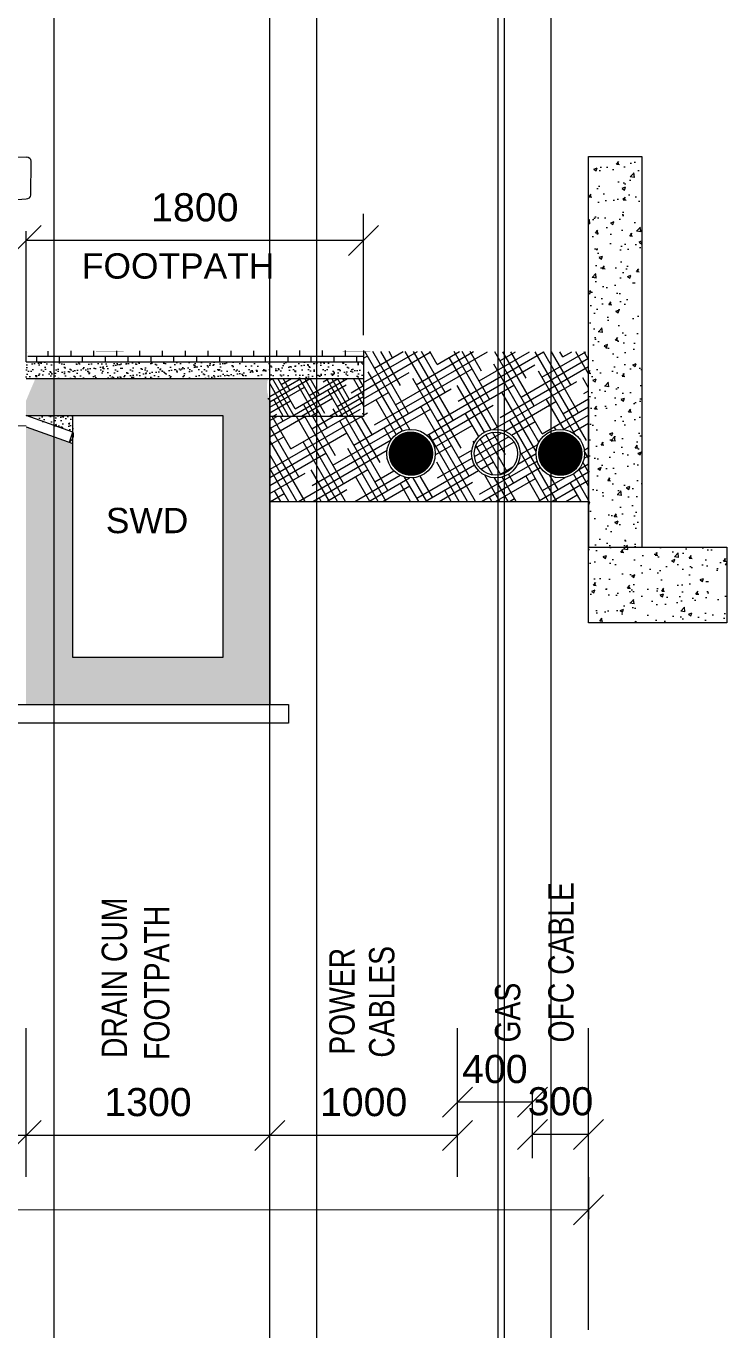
# Model space of a CAD drawing. Header units: inches. Extents: x 1863003 to 1881330, y 133141 to 515800.
# Drawn here: x 1875742 to 1879480, y 408774 to 415727 of the extents above; entities that cross this region are included whole.
import ezdxf

# ---------------------------------------------------------------- set-up
doc = ezdxf.new("R2010")
doc.units = ezdxf.units.IN
doc.header["$MEASUREMENT"] = 0
doc.layers.get('0').update_dxf_attribs({"color": 4, "linetype": 'ELEC_LINE', "lineweight": 13})
doc.layers.get('Defpoints').update_dxf_attribs({"lineweight": 13})
doc.layers.add('DIM', color=7, linetype='Continuous', lineweight=13)
doc.layers.add('DIMEN', color=7, linetype='Continuous', lineweight=13)
doc.styles.add('ARIAL', font='arial.ttf')
doc.styles.get("Standard").update_dxf_attribs({"font": 'romans.shx'})
doc.linetypes.add('ELEC_LINE', pattern='A,12.7,-5.08,["EL",Standard,S=2.54,R=0,X=-2.54,Y=-1.27],-5.08', length=22.86)
doc.dimstyles.get("Standard").update_dxf_attribs({"dimtxt": 180, "dimasz": 160, "dimexe": 50, "dimexo": 50, "dimgap": 100, "dimtad": 1, "dimdec": 0, "dimzin": 0, "dimdsep": 46, "dimtxsty": 'ARIAL', "dimcen": 0.09, "dimclrd": 256, "dimclre": 256, "dimclrt": 256, "dimadec": 0, "dimazin": 0, "dimtm": 1e-09, "dimtfac": 1, "dimtdec": 0, "dimtofl": 0, "dimtmove": 0, "dimatfit": 3, "dimfxl": 0, "dimtolj": 1, "dimtzin": 0, "dimlwd": 9, "dimlwe": -1, "dimarcsym": 0})

# ---------------------------------------------------------------- blocks, each defined once
blk = doc.blocks.new('_Oblique')
at = {"color": 0, "linetype": 'ByBlock', "lineweight": -2}
blk.add_line((-0.5, -0.5), (0.5, 0.5), dxfattribs=at)
blk = doc.blocks.new('*D62')
at = {"layer": 'Defpoints', "color": 0, "ltscale": 0.02}
for p in [(1875742.303417261, 409811.5977452977), (1875742.303417261, 409811.5977452977), (1877042.303417261, 409811.5977452977)]:
    blk.add_point(p, dxfattribs=at)
at = {"layer": 'DIMEN', "lineweight": 9, "ltscale": 0.02}
blk.add_line((1877042.303417261, 409811.5977452977), (1875742.303417261, 409811.5977452977), dxfattribs=at)
at = {"layer": 'DIMEN', "lineweight": 9, "ltscale": 0.02, "xscale": 160, "yscale": 160, "zscale": 160, "rotation": 180}
blk.add_blockref('_Oblique', (1875742.303417261, 409811.5977452977), dxfattribs=at)
at = {"layer": 'DIMEN', "lineweight": 9, "ltscale": 0.02, "xscale": 160, "yscale": 160, "zscale": 160}
blk.add_blockref('_Oblique', (1877042.303417261, 409811.5977452977), dxfattribs=at)
at = {"layer": 'DIMEN', "ltscale": 0.02, "insert": (1876392.303417261, 409988.234853074), "char_height": 150, "attachment_point": 5, "style": 'ARIAL'}
blk.add_mtext('\\A1;1300', dxfattribs=at)
blk = doc.blocks.new('*D63')
at = {"layer": 'Defpoints', "color": 0, "ltscale": 0.02}
for p in [(1870742.303417261, 409811.5977452977), (1870742.303417261, 409811.5977452977), (1875742.303417261, 409811.5977452977)]:
    blk.add_point(p, dxfattribs=at)
at = {"layer": 'DIMEN', "lineweight": 9, "ltscale": 0.02}
blk.add_line((1875742.303417261, 409811.5977452977), (1870742.303417261, 409811.5977452977), dxfattribs=at)
at = {"layer": 'DIMEN', "lineweight": 9, "ltscale": 0.02, "xscale": 160, "yscale": 160, "zscale": 160, "rotation": 180}
blk.add_blockref('_Oblique', (1870742.303417261, 409811.5977452977), dxfattribs=at)
at = {"layer": 'DIMEN', "lineweight": 9, "ltscale": 0.02, "xscale": 160, "yscale": 160, "zscale": 160}
blk.add_blockref('_Oblique', (1875742.303417261, 409811.5977452977), dxfattribs=at)
at = {"layer": 'DIMEN', "ltscale": 0.02, "insert": (1873242.303417261, 409988.1836934559), "char_height": 150, "attachment_point": 5, "style": 'ARIAL'}
blk.add_mtext('\\A1;5500', dxfattribs=at)
blk = doc.blocks.new('A$C9c4fc737')
at = {"color": 8, "linetype": 'Continuous'}
for p, q in [((10.81007140269503, 147.2526909448789), (134.6093052432407, 147.2526909448789)), ((10.81007140269503, 147.2526909448789), (10.81007140269503, 101.3151259922306)), ((10.81007140269503, 144.514640566078), (134.6093052432407, 144.514640566078)), ((15.30168826063164, 144.514640566078), (15.30168826063164, 101.3151259922306)), ((130.1176883853041, 144.514640566078), (130.1176883853041, 101.3151259922306)), ((134.6093052432407, 147.2526909448789), (134.6093052432407, 101.3151259922306)), ((25.80307572381571, 109.3900817960384), (27.35668485541828, 109.827034364338)), ((34.43398321326822, 110.7369727246114), (27.35668485541828, 109.827034364338)), ((34.43398321326822, 110.7369727246114), (49.37210274743848, 111.3052707503666)), ((49.37210274743848, 111.5411098843906), (50.79670752352104, 113.2288923030719)), ((96.04727389849722, 111.5411098843906), (49.37210274743848, 111.5411098843906)), ((49.37210274743848, 109.8533274657675), (49.37210274743848, 111.5411098843906)), ((49.37210274743848, 109.8533274657675), (96.04727389849722, 109.8533274657675)), ((50.79670752352104, 113.2288923030719), (94.62266912241466, 113.2288923030719)), ((94.62266912241466, 113.2288923030719), (96.04727389849722, 111.5411098843906)), ((96.04727389849722, 109.8533274657675), (96.04727389849722, 111.5411098843906)), ((110.9853934326675, 110.7369727246114), (96.04727389849722, 111.3052707503666)), ((110.9853934326675, 110.7369727246114), (118.0626917905174, 109.827034364338)), ((119.61630092212, 109.3900817960384), (118.0626917905174, 109.827034364338)), ((24.28094782587141, 104.5324804893462), (27.35668485541828, 105.397531528899)), ((34.43398321326822, 106.3074698892306), (27.35668485541828, 105.397531528899)), ((34.43398321326822, 106.3074698892306), (62.33875959576108, 107.3690646428731)), ((62.33875959576108, 107.3690646428731), (83.08061705017462, 107.3690646428731)), ((110.9853934326675, 106.3074698892306), (83.08061705017462, 107.3690646428731)), ((110.9853934326675, 106.3074698892306), (118.0626917905174, 105.397531528899)), ((121.1384288200643, 104.5324804893462), (118.0626917905174, 105.397531528899)), ((7.944666502531618, 99.78624497377314), (4.911538634914905, 98.57299382670317)), ((13.60650518885814, 99.78624497377314), (7.944666502531618, 99.78624497377314)), ((15.22417338495143, 98.74541201052489), (13.60650518885814, 99.78624497377314)), ((16.43742453190498, 59.91248832049314), (19.42990541039035, 102.8634112855652)), ((26.83855356904678, 100.9396588809323), (51.62170779658481, 101.9094344811165)), ((51.62170779658481, 101.9094344811165), (93.79766884911805, 101.9094344811165)), ((118.5808230768889, 100.9396588809323), (93.79766884911805, 101.9094344811165)), ((128.9819521140307, 59.91248832049314), (125.9894712353125, 102.8634112855652)), ((130.1952032609843, 98.74541201052489), (131.8128714570776, 99.78624497377314)), ((131.8128714570776, 99.78624497377314), (137.4747101434041, 99.78624497377314)), ((137.4747101434041, 99.78624497377314), (140.5078380110208, 98.57299382670317)), ((1.260551386745647, 93.71527845913079), (1.260551386745647, 96.28955551289255)), ((6.952321232063696, 97.76593348762253), (3.229055353207514, 97.76593348762253)), ((4.911538634914905, 98.57299382670317), (4.911538634914905, 73.39803252520505)), ((8.920825198292732, 93.71527845913079), (8.920825198292732, 96.28955551289255)), ((10.81007140269503, 97.14353605674114), (10.81007140269503, 73.11245732830139)), ((19.14299576473422, 98.74541201052489), (15.22417338495143, 98.74541201052489)), ((15.30168826063164, 97.14353605674114), (15.30168826063164, 74.19216890487587)), ((21.52414408815093, 72.39246372279013), (23.11087843985297, 98.12731148838066)), ((123.8952325577848, 72.39246372279013), (122.3084982060827, 98.12731148838066)), ((126.2763808809686, 98.74541201052489), (130.1952032609843, 98.74541201052489)), ((130.1176883853041, 97.14353605674114), (130.1176883853041, 74.19216890487587)), ((134.6093052432407, 97.14353605674114), (134.6093052432407, 73.11245732830139)), ((137.2997770148795, 96.27441052539507), (137.2997770148795, 82.8046028696117)), ((139.3317480962723, 97.75002095242962), (146.1434926723596, 97.58522068039747)), ((140.5078380110208, 98.57299382670317), (140.5078380110208, 73.39803252520505)), ((147.8633633202408, 83.18633028503973), (148.0484157337341, 96.09373613906791)), ((6.885636833729222, 89.48991626466159), (2.279984229011461, 89.54305841011228)), ((3.229055353207514, 92.2389004844008), (6.952321232063696, 92.2389004844008)), ((0.2822680084500462, 88.11550049768994), (0, 81.6939033070812)), ((8.823859706986696, 88.01371297822334), (8.823859706986696, 76.04331767233089)), ((0.7474576199892908, 75.90110675262986), (0, 81.6939033070812)), ((139.4252597675659, 81.33292674750555), (146.051951929694, 81.73052827722859)), ((6.855355740757659, 74.5669396976009), (2.706808069488034, 74.5669396976009)), ((40.45865266723558, 77.68533015169669), (26.34564223280177, 76.88612957298756)), ((58.4318889528513, 77.0992463597795), (40.45865266723558, 77.68533015169669)), ((62.54096812033094, 71.12318662443431), (51.01508222310804, 77.34109875315335)), ((82.51802576519549, 77.68533015169669), (68.4050153309945, 76.88612957298756)), ((102.0383846617769, 77.04879670945229), (82.51802576519549, 77.68533015169669)), ((104.6003412182909, 71.12318662443431), (93.07445532130077, 77.34109875315335)), ((4.911538634914905, 73.39803252520505), (17.06051128986292, 68.85562026500702)), ((21.52414408815093, 72.39246372279013), (49.80183107615449, 72.94306334503926)), ((84.58169729192741, 69.30330990388757), (25.45694932248443, 69.30330990388757)), ((44.74661796330474, 71.12318662443431), (57.89017205638811, 71.12318662443431)), ((49.80183107615449, 72.94306334503926), (95.61754556978121, 72.94306334503926)), ((60.83767935400829, 69.30330990388757), (119.9624273234513, 69.30330990388757)), ((100.672758682631, 71.12318662443431), (87.52920458931476, 71.12318662443431)), ((123.8952325577848, 72.39246372279013), (95.61754556978121, 72.94306334503926)), ((140.5078380110208, 73.39803252520505), (128.3588653560728, 68.85562026500702)), ((10.81007140269503, 53.40037574415328), (10.81007140269503, 68.16311544529162)), ((134.6093052432407, 53.40037574415328), (134.6093052432407, 68.16311544529162)), ((16.09294749516994, 59.91248832049314), (129.3264291507658, 59.91248832049314)), ((14.1265368165914, 58.36804228380788), (14.94026613910682, 45.14494079392171)), ((23.01603383524343, 58.50492512102937), (122.4033428104594, 58.50492512102937)), ((23.01603383524343, 56.70389381982386), (64.2195695808623, 56.70389381982386)), ((23.01603383524343, 54.90286251861835), (62.65458538127132, 54.90286251861835)), ((72.70968832285143, 51.27113444113638), (72.70968832285143, 56.78345282335067)), ((122.4033428104594, 56.70389381982386), (81.1998070650734, 56.70389381982386)), ((122.4033428104594, 54.90286251861835), (82.76479126466438, 54.90286251861835)), ((131.2928398293443, 58.36804228380788), (130.4791105068289, 45.14494079392171)), ((14.42386939167045, 53.53638793766731), (10.81007140269503, 50.56138734007254)), ((10.81007140269503, 19.41215215518605), (10.81007140269503, 50.56138734007254)), ((23.01603383524343, 53.10183121741284), (61.81956115923822, 53.10183121741284)), ((23.01603383524343, 51.30079991614912), (61.54942669160664, 51.30079991614912)), ((23.01603383524343, 49.4997686149436), (61.80213106749579, 49.4997686149436)), ((72.70968832285143, 51.27113444113638), (66.34461131924763, 48.51497525000013)), ((72.70968832285143, 51.27113444113638), (79.07476532668807, 48.51497525000013)), ((122.4033428104594, 53.10183121741284), (83.59981548669748, 53.10183121741284)), ((122.4033428104594, 49.4997686149436), (83.6172455784399, 49.4997686149436)), ((122.4033428104594, 51.30079991614912), (83.86994995432906, 51.30079991614912)), ((130.9955072542652, 53.53638793766731), (134.6093052432407, 50.56138734007254)), ((134.6093052432407, 19.41215215518605), (134.6093052432407, 50.56138734007254)), ((23.01603383524343, 47.69873731373809), (62.61687075579539, 47.69873731373809)), ((23.01603383524343, 45.89770601253258), (64.1527073616162, 45.89770601253258)), ((122.4033428104594, 45.89770601253258), (81.26666928408667, 45.89770601253258)), ((122.4033428104594, 47.69873731373809), (82.80250589014031, 47.69873731373809)), ((34.84683989058249, 39.77323140465887), (18.75923893414438, 39.77323140465887)), ((126.5462891496718, 42.32832096831407), (18.87308749626391, 42.32832096831407)), ((23.01603383524343, 44.09667471132707), (122.4033428104594, 44.09667471132707)), ((36.73949882644229, 40.76687734609004), (34.84683989058249, 39.77323140465887)), ((36.73949882644229, 40.76687734609004), (108.6798778192606, 40.76687734609004)), ((108.6798778192606, 40.76687734609004), (110.5725367553532, 39.77323140465887)), ((110.5725367553532, 39.77323140465887), (126.6601377117913, 39.77323140465887)), ((130.1500066772569, 36.08254647935973), (15.2693699686788, 36.08254647935973)), ((34.84683989058249, 37.9278889420093), (18.75923893414438, 37.9278889420093)), ((39.78912425111048, 37.50204068142921), (105.6302523948252, 37.50204068142921)), ((49.98811137885787, 36.08254647935973), (49.98811137885787, 24.72659286309499)), ((95.43126526707783, 36.08254647935973), (95.43126526707783, 24.72659286309499)), ((110.5725367553532, 37.9278889420093), (126.6601377117913, 37.9278889420093)), ((12.51346444524825, 26.79352200578433), (12.51346444524825, 34.01561733672861)), ((18.60797379491851, 28.1803650741349), (18.60797379491851, 31.82522433414124)), ((21.36387931858189, 33.89215347677236), (36.6879188392777, 33.89215347677236)), ((22.54498166893609, 31.52994877216406), (22.54498166893609, 28.47564063605387)), ((23.72608400485478, 32.41577552404488), (36.29421808989719, 32.41577552404488)), ((37.47532042581588, 31.52994877216406), (37.47532042581588, 28.47564063605387)), ((39.44382436270826, 31.82522433414124), (39.44382436270826, 28.1803650741349)), ((64.75085108005442, 34.09525459655561), (64.75085108005442, 31.5401650328422)), ((64.75085108005442, 34.09525459655561), (80.66852556588128, 34.09525459655561)), ((64.75085108005442, 31.5401650328422), (80.66852556588128, 31.5401650328422)), ((80.66852556588128, 34.09525459655561), (80.66852556588128, 31.5401650328422)), ((105.9755522829946, 31.82522433414124), (105.9755522829946, 28.1803650741349)), ((107.9440562201198, 31.52994877216406), (107.9440562201198, 28.47564063605387)), ((124.0554973273538, 33.89215347677236), (108.731457806658, 33.89215347677236)), ((121.6932926410809, 32.41577552404488), (109.1251585558057, 32.41577552404488)), ((122.8743949769996, 31.52994877216406), (122.8743949769996, 28.47564063605387)), ((126.8114028510172, 28.1803650741349), (126.8114028510172, 31.82522433414124)), ((132.9059122006875, 26.79352200578433), (132.9059122006875, 34.01561733672861)), ((130.1500066772569, 24.72659286309499), (15.2693699686788, 24.72659286309499)), ((15.2693699686788, 24.72659286309499), (15.2693699686788, 20.89395851764129)), ((20.84116376377642, 20.89395851764129), (20.84116376377642, 24.72659286309499)), ((36.6879188392777, 26.11343593144557), (21.36387931858189, 26.11343593144557)), ((36.29421808989719, 27.58981388423126), (23.72608400485478, 27.58981388423126)), ((55.47682229336351, 24.72659286309499), (55.47682229336351, 21.88760445907246)), ((58.50507659092546, 24.72659286309499), (63.61525571835227, 19.75836315599736)), ((86.91430005477741, 24.72659286309499), (81.80412092758343, 19.75836315599736)), ((89.94255435257219, 24.72659286309499), (89.94255435257219, 21.88760445907246)), ((108.731457806658, 26.11343593144557), (124.0554973273538, 26.11343593144557)), ((109.1251585558057, 27.58981388423126), (121.6932926410809, 27.58981388423126)), ((124.5782128821593, 20.89395851764129), (124.5782128821593, 24.72659286309499)), ((130.1500066772569, 24.72659286309499), (130.1500066772569, 20.89395851764129)), ((15.2693699686788, 20.89395851764129), (20.84116376377642, 20.89395851764129)), ((55.47682229336351, 21.88760445907246), (61.42517894948833, 21.88760445907246)), ((89.94255435257219, 21.88760445907246), (83.99419769644737, 21.88760445907246)), ((130.1500066772569, 20.89395851764129), (124.5782128821593, 20.89395851764129)), ((63.23672393104061, 17.34522301255492), (13.56597692635842, 17.34522301255492)), ((14.51846541743726, 12.32884671847569), (14.51846541743726, 14.95200559473597)), ((14.51846541743726, 14.95200559473597), (16.29878231720068, 14.95200559473597)), ((16.29878231720068, 17.34522301255492), (16.29878231720068, 5.279522295284551)), ((30.68299023108557, 17.34522301255492), (30.68299023108557, 5.279522295284551)), ((49.79884548531845, 14.64818402868696), (30.87225612485781, 15.35793112969259)), ((49.79884548531845, 17.34522301255492), (49.79884548531845, 13.93843692768132)), ((53.20563157019205, 13.93843692768132), (53.20563157019205, 17.34522301255492)), ((56.61241765506566, 13.93843692768132), (56.61241765506566, 17.34522301255492)), ((63.61525571835227, 19.75836315599736), (81.80412092758343, 19.75836315599736)), ((66.09734272304922, 17.34522301255492), (64.79634029022418, 18.61008648894494)), ((79.32203392288648, 17.34522301255492), (66.09734272304922, 17.34522301255492)), ((79.32203392288648, 17.34522301255492), (80.62303635571152, 18.61008648894494)), ((82.18265271466225, 17.34522301255492), (131.8533997195773, 17.34522301255492)), ((88.80695899087004, 13.93843692768132), (88.80695899087004, 17.34522301255492)), ((92.21374507574365, 13.93843692768132), (92.21374507574365, 17.34522301255492)), ((95.62053116061725, 17.34522301255492), (95.62053116061725, 13.93843692768132)), ((95.62053116061725, 14.64818402868696), (114.5471205210779, 15.35793112969259)), ((114.7363864146173, 17.34522301255492), (114.7363864146173, 5.279522295284551)), ((129.120594328735, 17.34522301255492), (129.120594328735, 5.279522295284551)), ((130.9009112284984, 14.95200559473597), (129.120594328735, 14.95200559473597)), ((130.9009112284984, 12.32884671847569), (130.9009112284984, 14.95200559473597)), ((16.29878231720068, 12.32884671847569), (14.51846541743726, 12.32884671847569)), ((49.79884548531845, 13.93843692768132), (56.61241765506566, 13.93843692768132)), ((56.61241765506566, 14.64818402868696), (88.80695899087004, 14.64818402868696)), ((95.62053116061725, 13.93843692768132), (88.80695899087004, 13.93843692768132)), ((129.120594328735, 12.32884671847569), (130.9009112284984, 12.32884671847569)), ((17.13803700078279, 2.335416865476873), (16.29878231720068, 5.279522295284551)), ((29.84373554773629, 2.335416865476873), (30.68299023108557, 5.279522295284551)), ((115.5756410981994, 2.335416865476873), (114.7363864146173, 5.279522295284551)), ((128.2813396451529, 2.335416865476873), (129.120594328735, 5.279522295284551)), ((25.99373464658856, 0), (20.98803790193051, 0)), ((119.4256419993471, 0), (124.4313387440052, 0))]:
    blk.add_line(p, q, dxfattribs=at)
for centre, major_axis, ratio, start_param, end_param in [((29.25901510962285, 102.478203024657), (9.842519685239607, 8.685140878007128e-10), 0.7499999999976008, 1.929566996875606, 3.089386062538172), ((116.1603615363128, 102.478203024657), (-9.842519684983525, 1.044730263928248e-10), 0.7500000000071224, 3.193799244538609, 4.353618310236004), ((27.04569937568158, 99.00297738978406), (7.874015865556987, 4.652433814187923e-10), 0.749999999989869, 1.929566996891334, 3.089386062563803), ((118.3736772702541, 99.00297738978406), (7.874015865300907, 2.987938476012848e-10), 0.7500000000017711, 0.0522065908974827, 1.212025656613489), ((27.04368367418647, 97.99091361893807), (-3.937007932723968, 2.312929198222416e-10), 0.7500000000002759, -1.51866967777492, -0.04620985496934704), ((118.3756929717492, 97.99091361893807), (3.937007932723968, 2.312929198222416e-10), 0.7500000000002759, 0.04620985496934704, 1.51866967777492), ((3.229055353207514, 96.28955551289255), (1.968503966461868, 1.285005698369486e-10), 0.749999999940861, 1.570796326745938, 3.141592653502755), ((6.952321232063696, 96.28955551289255), (1.968503966229037, 2.706370932071493e-10), 0.7500000000295695, -1.833113660865138e-10, 1.570796326691784), ((139.2682809811085, 96.27441052539507), (1.968503966229037, 2.497819467660958e-10), 0.7500000000498698, 1.538549444250816, 3.141592653420608), ((146.0800255571958, 96.10961025336292), (1.968503966183297, 2.493730358322635e-11), 0.7500000000660637, -0.01075227378542487, 1.538549444454071), ((2.249703136039898, 88.06685512361582), (-1.968503966359715, 8.40328508991271e-12), 0.750000000003175, 4.697005578532028, 6.250230209543837), ((3.229055353207514, 93.71527845913079), (-1.968503966461867, 1.285010069326342e-10), 0.749999999940861, 8.703793241693347e-11, 1.570796326843855), ((6.855355740757659, 88.01371297822334), (1.968503966229036, 1.260290043539562e-11), 0.7500000000233307, -8.536282791737904e-12, 1.55541292493321), ((6.952321232063696, 93.71527845913079), (-1.968503966229037, 2.706379673985203e-10), 0.7500000000295695, 1.570796326898009, 3.141592653773105), ((139.2682809811085, 82.8046028696117), (-1.968503966229037, 3.625980915698539e-10), 0.7500000000340206, 2.455997627492934e-10, 1.650626312817779), ((145.8949731434695, 83.20220439933473), (-1.968503966415619, 5.900497841098077e-11), 0.749999999960756, 1.65062631257587, 3.130840379860985), ((2.706808069488034, 76.04331767233089), (-1.968503966271369, 1.554073060315424e-10), 0.7500000000134409, 0.09647377531102164, 1.570796326854107), ((6.855355740757659, 76.04331767233089), (-1.968503966229037, 2.706379673985203e-10), 0.7500000000295695, 1.570796326898009, 3.141592653773105), ((25.45694932248443, 72.25606585340574), (-3.937007932715591, 4.113186456186132e-10), 0.7499999999952969, -0.0462098548890495, 1.570796326873253), ((119.9624273234513, 72.25606585340574), (3.937007932493279, 1.217947525238363e-11), 0.7500000000376474, 4.71238898038237, 6.329395162203811), ((72.70968832285143, 64.59174372506095), (-1.996488246135414, 7.963933390907697e-11), 0.7499999999416898, 3.141592653642979, 9.424777960822565), ((16.09294749516994, 58.43611034576315), (-1.968503966311554, 7.931594072135041e-11), 0.7499999999981304, -1.570796326764677, 0.04612111607132863), ((129.3264291507658, 58.43611034576315), (1.968503966311554, 7.931637781703598e-11), 0.7499999999981303, -0.04612111607132863, 1.570796326764677), ((18.87308749626391, 45.28107691783225), (3.937007932612698, 2.218595207314196e-10), 0.750000000014898, 3.187713769531352, 4.712388980342426), ((126.5462891496718, 45.28107691783225), (-3.937007932612698, 2.218595207314196e-10), 0.750000000014898, 1.570796326837161, 3.095471537648233), ((15.2693699686788, 34.01561733672861), (-2.755905523430556, 1.92061759289608e-10), 0.7500000000211212, -1.570796326742628, 9.29212262690271e-11), ((130.1500066772569, 34.01561733672861), (2.755905523430556, 1.920617592896081e-10), 0.7500000000211212, -9.29212262690271e-11, 1.570796326742629), ((21.36387931858189, 31.82522433414124), (2.755905523663387, 2.070767827158106e-10), 0.7499999999577579, 1.570796326738543, 3.141592653489607), ((23.72608400485478, 31.52994877216406), (-1.181102335918695, 8.643329318177971e-11), 0.7499999999507175, -1.570796326740012, 9.757350483141636e-11), ((36.29421808989719, 31.52994877216406), (1.181102335918695, 8.643276866697656e-11), 0.7499999999507176, -9.757283869760158e-11, 1.570796326740012), ((36.6879188392777, 31.82522433414124), (2.755905523430556, 1.920617592896081e-10), 0.7500000000211212, -9.29212262690271e-11, 1.570796326742629), ((108.731457806658, 31.82522433414124), (2.755905523663387, 2.070767827158106e-10), 0.7499999999577579, 1.570796326738543, 3.141592653489607), ((109.1251585558057, 31.52994877216406), (1.181102335685864, 7.88954909307304e-11), 0.7500000000985649, 1.570796326744798, 3.141592653500728), ((121.6932926410809, 31.52994877216406), (-1.181102335918695, 4.780339471246399e-10), 0.7499999999507175, 3.141592654129441, 4.712388980688242), ((124.0554973273538, 31.82522433414124), (-2.755905523663387, 2.070761707818574e-10), 0.7499999999577578, 3.141592653689979, 4.712388980441044), ((15.2693699686788, 26.79352200578433), (2.755905523430556, 2.471713072433679e-10), 0.7500000000422421, 3.141592653470209, 4.712388980317423), ((21.36387931858189, 28.1803650741349), (-2.755905523663387, 1.51967234757395e-10), 0.7499999999788789, 7.352318753817144e-11, 1.570796326836253), ((23.72608400485478, 28.47564063605387), (1.181102335918694, 2.194790955646965e-10), 0.7499999999014352, 3.141592653342025, 4.71238898024532), ((36.29421808989719, 28.47564063605387), (-1.181102335918695, 2.194790955646966e-10), 0.7499999999014348, 1.570796326934266, 3.14159265383756), ((36.6879188392777, 28.1803650741349), (-2.755905523430556, 2.471713072433679e-10), 0.7500000000422421, 1.570796326862162, 3.141592653709377), ((108.731457806658, 28.1803650741349), (-2.755905523663387, 1.51967234757395e-10), 0.7499999999788789, 7.352318753817144e-11, 1.570796326836253), ((109.1251585558057, 28.47564063605387), (1.181102335685864, 5.415019381187713e-11), 0.7500000000492826, 3.141592653528663, 4.712388980350305), ((121.6932926410809, 28.47564063605387), (1.181102335918695, 3.449876202269198e-10), 0.7499999999014351, 4.712388980165622, 6.283185306790133), ((124.0554973273538, 28.1803650741349), (2.755905523663387, 1.51967234757395e-10), 0.7499999999788789, 4.712388980343333, 6.283185307106063), ((130.1500066772569, 26.79352200578433), (-2.755905523430556, 2.471713072433679e-10), 0.7500000000422421, 1.570796326862162, 3.141592653709377), ((13.56597692635842, 19.41215215518605), (-2.755905523663387, 2.070761707818574e-10), 0.7499999999577578, 1.001854155191495e-10, 1.570796326851251), ((131.8533997195773, 19.41215215518605), (2.755905523663387, 2.070767827158106e-10), 0.7499999999577579, 4.712388980328336, 6.283185307079401), ((20.98803790193051, 2.952755949518178), (-3.937007932812566, 1.456588815042779e-10), 0.7499999999768232, 0.2106260617996123, 1.570796326822644), ((25.99373464658856, 2.952755949518178), (3.937007932812566, 1.45659755695649e-10), 0.7499999999768232, 4.712388980356941, 6.072559245379972), ((119.4256419993471, 2.952755949518178), (-3.937007932812566, 1.456588815042779e-10), 0.7499999999768232, 0.2106260617996123, 1.570796326822644), ((124.4313387440052, 2.952755949518178), (3.937007932812566, 1.45659755695649e-10), 0.7499999999768232, 4.712388980356941, 6.072559245379972)]:
    blk.add_ellipse(centre, major_axis=major_axis, ratio=ratio, start_param=start_param, end_param=end_param, dxfattribs=at)
blk.add_ellipse((72.70968832285143, 51.27113444113638), major_axis=(7.349757843185215, 3.855910155033785e-11), ratio=0.749999999976241, dxfattribs=at)
blk = doc.blocks.new('*D66')
at = {"layer": 'Defpoints', "color": 0, "ltscale": 0.02}
for p in [(1867442.30341726, 409646.8163601983), (1878742.303417261, 409639.2633873448), (1878742.153301422, 409414.6751338668)]:
    blk.add_point(p, dxfattribs=at)
at = {"layer": 'DIMEN', "ltscale": 0.02}
for p, q in [((1867442.269997034, 409596.8163713674), (1867442.119881195, 409372.2281178893)), ((1878742.269997034, 409589.263398514), (1878742.119881195, 409364.675145036))]:
    blk.add_line(p, q, dxfattribs=at)
at = {"layer": 'DIMEN', "lineweight": 9, "ltscale": 0.02}
blk.add_line((1867442.153301421, 409422.2281067202), (1878742.153301422, 409414.6751338668), dxfattribs=at)
at = {"layer": 'DIMEN', "lineweight": 9, "ltscale": 0.02, "xscale": 160, "yscale": 160, "zscale": 160}
for p, rotation in [((1867442.153301421, 409422.2281067202), 179.9617032386878), ((1878742.153301422, 409414.6751338668), 359.9617032386878)]:
    blk.add_blockref('_Oblique', p, dxfattribs=dict(at, rotation=rotation))
at = {"layer": 'DIMEN', "ltscale": 0.02, "insert": (1873092.272016175, 409596.0607211372), "char_height": 150, "attachment_point": 5, "rotation": 359.9617032386878, "style": 'ARIAL'}
blk.add_mtext('\\A1;12000 ROW', dxfattribs=at)
blk = doc.blocks.new('*D67')
at = {"layer": 'Defpoints', "color": 0, "ltscale": 0.02}
for p in [(1878442.303417261, 409815.9004951211), (1878442.303417261, 409639.2633873448), (1878742.303417261, 409639.2633873448)]:
    blk.add_point(p, dxfattribs=at)
at = {"layer": 'DIMEN', "ltscale": 0.02}
for p, q in [((1878442.303417261, 409689.2633873448), (1878442.303417261, 409865.9004951211)), ((1878742.303417261, 409689.2633873448), (1878742.303417261, 409865.9004951211))]:
    blk.add_line(p, q, dxfattribs=at)
at = {"layer": 'DIMEN', "lineweight": 9, "ltscale": 0.02}
blk.add_line((1878742.303417261, 409815.9004951211), (1878442.303417261, 409815.9004951211), dxfattribs=at)
at = {"layer": 'DIMEN', "lineweight": 9, "ltscale": 0.02, "xscale": 160, "yscale": 160, "zscale": 160, "rotation": 180}
blk.add_blockref('_Oblique', (1878442.303417261, 409815.9004951211), dxfattribs=at)
at = {"layer": 'DIMEN', "lineweight": 9, "ltscale": 0.02, "xscale": 160, "yscale": 160, "zscale": 160}
blk.add_blockref('_Oblique', (1878742.303417261, 409815.9004951211), dxfattribs=at)
at = {"layer": 'DIMEN', "ltscale": 0.02, "insert": (1878592.303417261, 409992.5376028973), "char_height": 150, "attachment_point": 5, "style": 'ARIAL'}
blk.add_mtext('\\A1;300', dxfattribs=at)
blk = doc.blocks.new('*D68')
at = {"layer": 'Defpoints', "color": 0, "ltscale": 0.02}
for p in [(1878042.303417261, 409988.1836934559), (1878042.303417261, 409811.5977452977), (1878442.303417261, 409811.5977452977)]:
    blk.add_point(p, dxfattribs=at)
at = {"layer": 'DIMEN', "ltscale": 0.02}
for p, q in [((1878042.303417261, 409861.5977452977), (1878042.303417261, 410038.1836934559)), ((1878442.303417261, 409861.5977452977), (1878442.303417261, 410038.1836934559))]:
    blk.add_line(p, q, dxfattribs=at)
at = {"layer": 'DIMEN', "lineweight": 9, "ltscale": 0.02}
blk.add_line((1878442.303417261, 409988.1836934559), (1878042.303417261, 409988.1836934559), dxfattribs=at)
at = {"layer": 'DIMEN', "lineweight": 9, "ltscale": 0.02, "xscale": 160, "yscale": 160, "zscale": 160, "rotation": 180}
blk.add_blockref('_Oblique', (1878042.303417261, 409988.1836934559), dxfattribs=at)
at = {"layer": 'DIMEN', "lineweight": 9, "ltscale": 0.02, "xscale": 160, "yscale": 160, "zscale": 160}
blk.add_blockref('_Oblique', (1878442.303417261, 409988.1836934559), dxfattribs=at)
at = {"layer": 'DIMEN', "ltscale": 0.02, "insert": (1878242.303417261, 410164.7696416142), "char_height": 150, "attachment_point": 5, "style": 'ARIAL'}
blk.add_mtext('\\A1;400', dxfattribs=at)
blk = doc.blocks.new('*D69')
at = {"layer": 'Defpoints', "color": 0, "ltscale": 0.02}
for p in [(1877042.303417261, 409811.5977452977), (1877042.303417261, 409811.5977452977), (1878042.303417261, 409811.5977452977)]:
    blk.add_point(p, dxfattribs=at)
at = {"layer": 'DIMEN', "lineweight": 9, "ltscale": 0.02}
blk.add_line((1878042.303417261, 409811.5977452977), (1877042.303417261, 409811.5977452977), dxfattribs=at)
at = {"layer": 'DIMEN', "lineweight": 9, "ltscale": 0.02, "xscale": 160, "yscale": 160, "zscale": 160, "rotation": 180}
blk.add_blockref('_Oblique', (1877042.303417261, 409811.5977452977), dxfattribs=at)
at = {"layer": 'DIMEN', "lineweight": 9, "ltscale": 0.02, "xscale": 160, "yscale": 160, "zscale": 160}
blk.add_blockref('_Oblique', (1878042.303417261, 409811.5977452977), dxfattribs=at)
at = {"layer": 'DIMEN', "ltscale": 0.02, "insert": (1877542.303417261, 409988.1836934559), "char_height": 150, "attachment_point": 5, "style": 'ARIAL'}
blk.add_mtext('\\A1;1000', dxfattribs=at)
blk = doc.blocks.new('*D351')
at = {"layer": 'Defpoints', "color": 0, "ltscale": 0.02}
for p in [(1875742.274070687, 414583.1585364275), (1875742.274070687, 414482.5089202669), (1877542.274070687, 414482.5089202669)]:
    blk.add_point(p, dxfattribs=at)
at = {"layer": 'DIMEN', "ltscale": 0.02}
for p, q in [((1875742.274070687, 414532.5089202669), (1875742.274070687, 414633.1585364275)), ((1877542.274070687, 414532.5089202669), (1877542.274070687, 414633.1585364275))]:
    blk.add_line(p, q, dxfattribs=at)
at = {"layer": 'DIMEN', "lineweight": 9, "ltscale": 0.02}
blk.add_line((1877542.274070687, 414583.1585364275), (1875742.274070687, 414583.1585364275), dxfattribs=at)
at = {"layer": 'DIMEN', "lineweight": 9, "ltscale": 0.02, "xscale": 160, "yscale": 160, "zscale": 160, "rotation": 180}
blk.add_blockref('_Oblique', (1875742.274070687, 414583.1585364275), dxfattribs=at)
at = {"layer": 'DIMEN', "lineweight": 9, "ltscale": 0.02, "xscale": 160, "yscale": 160, "zscale": 160}
blk.add_blockref('_Oblique', (1877542.274070687, 414583.1585364275), dxfattribs=at)
at = {"layer": 'DIMEN', "ltscale": 0.02, "insert": (1876642.274070687, 414759.7444845858), "char_height": 150, "attachment_point": 5, "style": 'ARIAL'}
blk.add_mtext('\\A1;1800', dxfattribs=at)

msp = doc.modelspace()

# ---------------------------------------------------------------- hatches: boundary and pattern name
at = {"layer": 'DIM', "linetype": 'Continuous'}
h = msp.add_hatch(dxfattribs=at)
h.set_pattern_fill('AR-CONC')
h.set_pattern_definition([(49.99999999999999, (-750, -98582.07477456424), (182.184668996004, -15.93908553890309), [19.05, -209.55]), (355, (-750, -98582.07477456424), (-35.24342142496934, 191.0568452390351), [15.24, -167.64058417]), (100.4514447, (-734.8179929999169, -98583.40302806423), (146.9412470903533, 175.1177519121951), [16.19000879999999, -178.0902445999999]), (46.18420000000001, (-750, -98531.27477456426), (271.0790408921299, -42.04232793272715), [28.575, -314.325]), (96.63555760999992, (-727.4100999999791, -98534.77827456425), (237.404134051503, 247.4261245977215), [24.28502314, -267.13560816]), (351.1841511700001, (-750, -98531.27477456426), (237.404134064977, 247.4261245855326), [22.85996707, -251.45973192]), (21, (-724.6000000000931, -98543.97477456427), (151.6143912691325, -102.2651981870876), [19.05, -209.55]), (326.0000000000001, (-724.6000000000931, -98543.97477456427), (61.80202834764707, 184.1879661223193), [15.24, -167.64]), (71.45144499999999, (-711.9654673999175, -98552.49687446427), (213.4164192787161, 81.92276888590524), [16.1900088, -178.0899376]), (37.50000000000001, (-750, -98582.07477456424), (3.088603250591817, 84.55503887315311), [0, -165.608, 0, -170.18, 0, -168.275]), (7.499999999999999, (-750, -98582.07477456424), (66.81966251030575, 100.1805748181195), [0, -97.02799999999999, 0, -161.798, 0, -64.135]), (327.5, (-806.6419999999925, -98582.07477456424), (135.5905951668714, -5.728743992673444), [0, -63.5, 0, -198.12, 0, -262.89]), (317.5, (-832.0419999998994, -98582.07477456424), (148.129181386018, 25.42649103333303), [0, -82.55, 0, -131.572, 0, -186.69])])
h.paths.add_polyline_path([(1879026.77256499, 415032.0687252272), (1878742.303417261, 415032.0687252272), (1878742.303417261, 413903.335808071), (1878748.777303586, 413973.6461206413), (1878742.303417261, 413751.5863688727), (1878742.303417261, 412948.0807188629), (1879026.77256499, 412948.0807188629)])
h.paths.add_polyline_path([(1879479.828695668, 412948.0807188629), (1878742.303417261, 412948.0807188629), (1878742.303417261, 412545.658523182), (1879479.828695668, 412545.658523182)])
at = {"layer": 'DIM', "linetype": 'Continuous', "ltscale": 0.02}
h = msp.add_hatch(dxfattribs=at)
h.set_pattern_fill('HOUND', color=31, scale=600, angle=30, style=0)
h.set_pattern_definition([(29.99999999999999, (0, 0), (111.1538105676658, 107.4759526419164), [600, -300]), (120, (0, 0), (42.52404735808353, -148.6538105676658), [599.9999999999999, -299.9999999999999])])
h.paths.add_polyline_path([(1868942.332763834, 413994.1021047072), (1867442.30341726, 413994.1021047072), (1867442.30341726, 413174.8331128876), (1869442.30341726, 413174.8331128876), (1869442.30341726, 413645.7651684676), (1868942.332763834, 413645.7651684676)])
h.paths.add_polyline_path([(1868003.902336171, 413429.228829282, -1), (1867745.461542682, 413429.228829282, -1)], flags=16)
h.paths.add_polyline_path([(1867989.898272254, 413429.228829282, -1), (1867759.465606599, 413429.228829282, -1)], flags=0)
h.paths.add_polyline_path([(1868864.155244723, 413429.228829282, -1), (1868605.714451233, 413429.228829282, -1)], flags=16)
h.paths.add_polyline_path([(1868850.151180806, 413429.228829282, -1), (1868619.71851515, 413429.228829282, -1)], flags=0)
h.paths.add_polyline_path([(1878742.303417261, 413990.074722045), (1877542.274070687, 413991.6965265365), (1877542.274070687, 413645.7651684676), (1877042.303417261, 413645.7651684676), (1877042.303417261, 413192.6945166253), (1878742.303417261, 413192.6945166253)])
h.paths.add_polyline_path([(1877666.086557386, 413447.0902330197, -1), (1877924.527350875, 413447.0902330197, -1)], flags=16)
h.paths.add_polyline_path([(1877680.090621303, 413447.0902330197, -1), (1877910.523286958, 413447.0902330197, -1)], flags=0)
h.paths.add_polyline_path([(1878118.399854848, 413447.0902330197, -1), (1878376.840648338, 413447.0902330197, -1)], flags=16)
h.paths.add_polyline_path([(1878132.403918765, 413447.0902330197, -1), (1878362.836584421, 413447.0902330197, -1)], flags=0)
h.paths.add_polyline_path([(1878461.908296339, 413447.0902330197, -1), (1878720.349089828, 413447.0902330197, -1)], flags=16)
h.paths.add_polyline_path([(1878475.912360256, 413447.0902330197, -1), (1878706.345025911, 413447.0902330197, -1)], flags=0)
at = {"layer": 'DIM', "linetype": 'Continuous'}
h = msp.add_hatch(dxfattribs=at)
h.set_pattern_fill('AR-BRSTD', scale=0.6)
h.set_pattern_definition([(0, (1949.999999999302, -98324.46429279138), (0, 40.64508), []), (90, (1949.999999999302, -98324.46429279138), (-60.95999999999999, 40.64508), [40.64508, -40.64508])])
h.paths.add_polyline_path([(1877542.274070687, 413997.1732545702), (1877542.274070687, 413937.1732545703), (1875742.303417261, 413937.1732545703), (1875762.303417261, 413994.1021047072)])
h = msp.add_hatch(dxfattribs=at)
h.set_pattern_fill('AR-SAND')
h.set_pattern_definition([(37.50000000000001, (1949.999999999302, -98324.46429279138), (-1.600031295984046, 48.94132373293424), [0, -38.608, 0, -43.18, 0, -41.275]), (7.499999999999999, (1949.999999999302, -98324.46429279138), (44.95232831380027, 71.68251005683543), [0, -20.828, 0, -34.798, 0, -13.335]), (327.5, (1918.757999999216, -98324.46429279138), (79.0992370241458, 0.1437184678545762), [0, -12.7, 0, -45.72, 0, -59.69]), (317.5, (1918.757999999216, -98324.46429279138), (76.35564524722972, 22.29293232572163), [0, -6.35, 0, -29.972, 0, -34.29])])
h.paths.add_polyline_path([(1877542.274070687, 413937.1732545702), (1877542.274070687, 413847.1732545702), (1875742.303417261, 413847.1732545703), (1875742.274070687, 413937.1732545702)])
h = msp.add_hatch(dxfattribs=at)
h.set_pattern_fill('AR-CONC', scale=10)
h.set_pattern_definition([(49.99999999999999, (0, -22416.34102373384), (71.72601826007535, -6.275213498259511), [7.5, -82.5]), (355, (0, -22416.34102373384), (-13.8751333613, 75.21921337000119), [6, -66]), (100.45144446, (5.9771681, -22416.86395813384), (57.8508846727112, 68.94399909686294), [6.374019199999998, -70.11421119999997]), (46.18420000000001, (0, -22396.34102373384), (106.7241330671572, -16.55192807930765), [11.25, -123.75]), (96.63563549, (8.8936745, -22397.72035443384), (93.46619456742283, 97.41186007745505), [9.5610342, -105.171376]), (351.1841639899999, (0, -22396.34102373384), (93.46619450547732, 97.41186002699902), [9, -99.0000001]), (21, (10, -22401.34102373384), (59.69070521184616, -40.26188906653388), [7.5, -82.5]), (326.0000000000001, (10, -22401.34102373384), (24.33153319215817, 72.5150045046853), [6, -66]), (71.45144474, (14.9742254, -22404.69618113384), (84.02223767299711, 32.25311528063538), [6.374019000000001, -70.1142112]), (37.50000000000001, (0, -22416.34102373384), (1.215985531729067, 33.28938538313115), [0, -65.19999999999999, 0, -67, 0, -66.25]), (7.499999999999999, (0, -22416.34102373384), (26.30695374421486, 39.44117118823603), [0, -38.2, 0, -63.7, 0, -25.25]), (327.5, (-22.3, -22416.34102373384), (53.3822436172409, -2.255487173437976), [0, -25, 0, -78, 0, -103.5]), (317.5, (-32.3, -22416.34102373384), (58.31861693423862, 10.01049823323177), [0, -32.5, 0, -51.8, 0, -73.5])])
edge = h.paths.add_edge_path()
edge.add_arc((1877209.649685939, 413803.0220025188), 182.7594924258065, 166.0201188882999, 203.6998144574025, ccw=False)
edge.add_line((1877032.303417261, 413847.1732545703), (1875792.303417261, 413847.1732545703))
edge.add_arc((1881722.129583455, 411256.7798097962), 6470.933206270354, 156.4023035529412, 157.5338840571957)
edge.add_line((1875742.303417261, 413729.5627727974), (1875742.303417261, 413649.6368161218))
edge.add_line((1875742.303417261, 413649.6368161218), (1876792.303417261, 413649.6368161218))
edge.add_line((1876792.303417261, 413649.6368161218), (1876792.303417261, 412360.0247204149))
edge.add_line((1876792.303417261, 412360.0247204149), (1875992.303417261, 412360.0247204149))
edge.add_line((1875992.303417261, 412360.0247204149), (1875992.303417261, 413501.3267980665))
edge.add_line((1875992.303417261, 413501.3267980665), (1875742.303417261, 413589.5627727974))
edge.add_line((1875742.303417261, 413589.5627727974), (1875742.303417261, 412110.0247204149))
edge.add_line((1875742.303417261, 412110.0247204149), (1877042.303417261, 412110.0247204149))
edge.add_line((1877042.303417261, 412110.0247204149), (1877042.303417261, 413729.5627727974))
at = {"layer": 'DIM', "linetype": 'Continuous', "ltscale": 0.02}
h = msp.add_hatch(dxfattribs=at)
h.set_pattern_fill('HOUND', color=130, scale=400, angle=30, style=0)
h.set_pattern_definition([(29.99999999999999, (1949.999999999302, -98324.46429279138), (74.10254037844388, 71.65063509461096), [400, -200]), (120, (1949.999999999302, -98324.46429279138), (28.34936490538902, -99.10254037844388), [399.9999999999994, -199.9999999999997])])
h.paths.add_polyline_path([(1877542.274070687, 413847.1732545703), (1877542.274070687, 413647.1732545703), (1877042.303417261, 413647.1732545703), (1877042.303417261, 413847.1732545703)])
at = {"layer": 'DIM', "linetype": 'Continuous'}
h = msp.add_hatch(dxfattribs=at)
h.set_pattern_fill('AR-CONC', scale=10)
h.set_pattern_definition([(49.99999999999999, (-150, -85086.06784294918), (71.72601826007535, -6.275213498259511), [7.5, -82.5]), (355, (-150, -85086.06784294918), (-13.8751333613, 75.21921337000119), [6, -66]), (100.45144446, (-144.0228319, -85086.59077734918), (57.8508846727112, 68.94399909686294), [6.374019199999993, -70.1142111999999]), (46.18420000000001, (-150, -85066.06784294918), (106.7241330671572, -16.55192807930765), [11.25, -123.75]), (96.63563549, (-141.1063255, -85067.44717364918), (93.46619456742283, 97.41186007745505), [9.5610342, -105.171376]), (351.1841639899999, (-150, -85066.06784294918), (93.46619450547732, 97.41186002699902), [9, -99.0000001]), (21, (-140, -85071.06784294918), (59.69070521184616, -40.26188906653388), [7.5, -82.5]), (326.0000000000001, (-140, -85071.06784294918), (24.33153319215817, 72.5150045046853), [6, -66]), (71.45144474, (-135.0257746, -85074.42300034918), (84.02223767299711, 32.25311528063538), [6.374019000000001, -70.1142112]), (37.50000000000001, (-150, -85086.06784294918), (1.215985531729067, 33.28938538313115), [0, -65.19999999999999, 0, -67, 0, -66.25]), (7.499999999999999, (-150, -85086.06784294918), (26.30695374421486, 39.44117118823603), [0, -38.2, 0, -63.7, 0, -25.25]), (327.5, (-172.3, -85086.06784294918), (53.3822436172409, -2.255487173437976), [0, -25, 0, -78, 0, -103.5]), (317.5, (-182.3, -85086.06784294918), (58.31861693423862, 10.01049823323177), [0, -32.5, 0, -51.8, 0, -73.5])])
h.paths.add_polyline_path([(1875742.303417261, 413649.6368161218), (1875992.303417261, 413561.4008413909), (1875992.303417261, 413649.6368161218)])
at = {"layer": 'DIM', "linetype": 'Continuous', "ltscale": 0.02}
h = msp.add_hatch(dxfattribs=at)
h.set_pattern_fill('ANSI31')
h.set_pattern_definition([(45, (0, 244.6137977624312), (-0.08838834764831845, 0.08838834764831845), [])])
h.paths.add_polyline_path([(1877680.090621303, 413447.0902330197, 1), (1877910.523286958, 413447.0902330197, 1)])
h.paths.add_polyline_path([(1878706.345025911, 413447.0902330197, 1), (1878475.912360256, 413447.0902330197, 1)])

# ---------------------------------------------------------------- linework, layer by layer
at = {"color": 7, "linetype": 'Continuous', "ltscale": 0.02}
msp.add_line((1877042.303417261, 413704.7315362212), (1877042.303417261, 413847.1732545703), dxfattribs=at)
at = {"color": 8, "linetype": 'Continuous', "ltscale": 0.02}
for p in [(1875892.303417261, 502880.9297705453), (1877042.303417261, 502880.9297705453), (1877292.303417261, 500369.9108982697), (1878259.153346671, 500590.1132772009), (1878293.434488517, 500590.1132772009), (1878542.303417261, 500369.9108982697)]:
    msp.add_xline(p, (0, 1), dxfattribs=at)
at = {"color": 7, "linetype": 'Continuous', "ltscale": 0.02}
for points in [[(1877042.303417261, 413729.5627727974), (1877042.303417261, 412110.0247204149)], [(1877542.274070687, 413645.7651684676), (1877042.303417261, 413645.7651684676)]]:
    msp.add_lwpolyline(points, dxfattribs=at)
at = {"color": 6, "linetype": 'Continuous', "ltscale": 0.02}
msp.add_lwpolyline([(1873242.303417261, 413658.3388358894), (1875742.303417261, 413595.8151421694)], dxfattribs=at)
at = {"color": 7, "linetype": 'Continuous', "ltscale": 0.02}
msp.add_lwpolyline([(1875992.303417261, 413561.4008413891, -0.3078641163322294), (1875973.449296604, 413507.9812449219), (1875992.303417261, 413561.4008413909), (1875742.303417261, 413649.6368161218), (1876792.303417261, 413649.6368161218), (1876792.303417261, 412360.0247204149), (1875992.303417261, 412360.0247204149), (1875992.303417261, 413649.6368161218)], format="xyb", dxfattribs=at)
msp.add_lwpolyline([(1877142.303417261, 412110.0247204149), (1877142.303417261, 412010.0247204149), (1875642.303417261, 412010.0247204149), (1875642.303417261, 412110.0247204149)], close=True, dxfattribs=at)
at = {"color": 8, "linetype": 'Continuous', "ltscale": 0.02}
for points in [[(1875742.303417261, 409591.3953663665), (1875742.303417261, 410383.7552578934)], [(1877042.303417261, 409591.3953663665), (1877042.303417261, 410383.7552578934)], [(1877042.303417261, 409591.3953663665), (1877042.303417261, 410383.7552578934)], [(1878042.303417261, 409591.3953663665), (1878042.303417261, 410383.7552578934)], [(1878742.303417261, 408774.2218128145), (1878742.303417261, 410383.7552578934)], [(1878742.303417261, 409591.3953663665), (1878742.303417261, 410383.7552578934)]]:
    msp.add_lwpolyline(points, dxfattribs=at)
at = {"color": 2, "linetype": 'Continuous', "ltscale": 0.02}
msp.add_arc((1877032.303417261, 413729.5627727974), 10, 0, 90, dxfattribs=at)
at = {"layer": 'DIM', "color": 7, "linetype": 'Continuous'}
for points in [[(1878742.303417261, 412948.0807188629), (1878742.303417261, 415032.0687252272), (1879026.77256499, 415032.0687252272), (1879026.77256499, 412948.0807188629)], [(1877542.274070687, 413997.1732545703), (1877542.274070687, 413645.7651684676)], [(1875742.303417261, 413937.1732545703), (1877542.274070687, 413937.1732545703)], [(1875742.303417261, 413847.1732545703), (1877542.274070687, 413847.1732545703)], [(1878742.303417261, 413739.5627727974), (1878742.303417261, 412948.0807188629)], [(1875742.303417261, 413589.5627727974), (1875992.303417261, 413501.3267980665)], [(1877042.303417261, 413192.6945166253), (1878742.303417261, 413192.6945166253)], [(1878742.303417261, 412948.0807188629), (1879479.828695668, 412948.0807188629), (1879479.828695668, 412545.658523182), (1878742.303417261, 412545.658523182), (1878742.303417261, 412948.0807188629)]]:
    msp.add_lwpolyline(points, dxfattribs=at)
at = {"layer": 'DIM', "color": 8, "linetype": 'Continuous'}
for points in [[(1877542.274070687, 414079.1043802385), (1877542.274070687, 414725.2232465743)], [(1875742.303417261, 413937.364478172), (1875742.303417261, 414583.4833445079)]]:
    msp.add_lwpolyline(points, dxfattribs=at)
at = {"layer": 'DIM', "color": 7, "linetype": 'Continuous', "const_width": 0.2}
msp.add_lwpolyline([(1878742.303417261, 413990.074722045), (1875762.303417261, 413994.1021047072, 0.414213562373095), (1875742.303417261, 413974.1021047072), (1875742.303417261, 412110.0247204149)], format="xyb", dxfattribs=at)
at = {"layer": 'DIM', "color": 7, "linetype": 'Continuous'}
for centre, radius in [((1877795.306954131, 413447.0902330197), 129.2203967447354), ((1877795.306954131, 413447.0902330197), 115.2163328276442), ((1878591.128693083, 413447.0902330197), 129.2203967447354), ((1878591.128693083, 413447.0902330197), 115.2163328276442)]:
    msp.add_circle(centre, radius, dxfattribs=at)
at = {"layer": 'DIM', "color": 4, "linetype": 'Continuous'}
for radius in [129.2203967447354, 115.2163328276442]:
    msp.add_circle((1878247.620251593, 413447.0902330197), radius, dxfattribs=at)

# ---------------------------------------------------------------- block references
at = {"color": 2, "linetype": 'Continuous', "ltscale": 0.02, "xscale": 14.07333922491834, "yscale": 14.07333922491834, "zscale": 14.07333922491834}
msp.add_blockref('A$C9c4fc737', (1873686.663129216, 413654.7571510194), dxfattribs=at)

# ---------------------------------------------------------------- texts
at = {"layer": 'DIMEN', "linetype": 'Continuous', "style": 'ARIAL'}
for s, p in [('FOOTPATH', (1876039.781840328, 414380.4232262113)), ('SWD', (1876167.807787647, 413022.9035585264))]:
    msp.add_text(s, height=135, dxfattribs=at).set_placement(p)
at = {"layer": 'DIMEN', "linetype": 'Continuous', "style": 'ARIAL', "width": 0.8}
for s, p in [('OFC CABLE', (1878662.530583704, 410307.2549037936)), ('DRAIN CUM', (1876280.509199147, 410224.3601524425)), ('FOOTPATH', (1876507.000226287, 410214.3075726109)), ('POWER', (1877494.452384167, 410241.5412807831)), ('CABLES', (1877706.410400694, 410226.2003246445)), ('GAS', (1878377.756850328, 410307.0490977916))]:
    msp.add_text(s, height=135, rotation=90, dxfattribs=at).set_placement(p)

# ---------------------------------------------------------------- dimensions: what is measured, and where the dimension line sits
at = {"layer": 'DIMEN', "ltscale": 0.02}
for p1, p2, distance, picture, middle in [((1877542.274070687, 414482.5089202669), (1875742.274070687, 414482.5089202669), -100.64961616060464, '*D351', (1876642.274070687, 414759.7444845858)), ((1877042.303417261, 409811.5977452977), (1875742.303417261, 409811.5977452977), 0, '*D62', (1876392.303417261, 409988.234853074)), ((1878042.303417261, 409811.5977452977), (1877042.303417261, 409811.5977452977), 0, '*D69', (1877542.303417261, 409988.1836934559))]:
    dim = msp.add_aligned_dim(p1=p1, p2=p2, distance=distance, dimstyle='Standard', override={"dimtxt": 150, "dimblk1": 'Oblique', "dimblk2": 'Oblique', "dimsah": 1}, dxfattribs=at)
    dim.commit()
    dim.dimension.update_dxf_attribs({"geometry": picture, "text_midpoint": middle})
for base, p1, p2, picture, middle in [((1878042.303417261, 409988.1836934559), (1878442.303417261, 409811.5977452977), (1878042.303417261, 409811.5977452977), '*D68', (1878242.303417261, 409988.1836934559)), ((1878442.303417261, 409815.9004951211), (1878742.303417261, 409639.2633873448), (1878442.303417261, 409639.2633873448), '*D67', (1878592.303417261, 409815.9004951211))]:
    dim = msp.add_linear_dim(base=base, p1=p1, p2=p2, angle=180, dimstyle='Standard', override={"dimtxt": 150, "dimblk1": 'Oblique', "dimblk2": 'Oblique', "dimsah": 1}, dxfattribs=at)
    dim.commit()
    dim.dimension.update_dxf_attribs({"geometry": picture, "text_midpoint": middle, "dimtype": 161})
for p1, p2, distance, text, picture, middle in [((1875742.303417261, 409811.5977452977), (1870742.303417261, 409811.5977452977), 0, '5500', '*D63', (1873242.303417261, 409988.1836934559)), ((1867442.30341726, 409646.8163601982), (1878742.303417261, 409639.2633873448), -224.58830364705454, '12000 ROW', '*D66', (1873092.272016175, 409596.0607211372))]:
    dim = msp.add_aligned_dim(p1=p1, p2=p2, distance=distance, text=text, dimstyle='Standard', override={"dimtxt": 150, "dimblk1": 'Oblique', "dimblk2": 'Oblique', "dimsah": 1}, dxfattribs=at)
    dim.commit()
    dim.dimension.update_dxf_attribs({"geometry": picture, "text_midpoint": middle})

doc.saveas('drawing.dxf')
